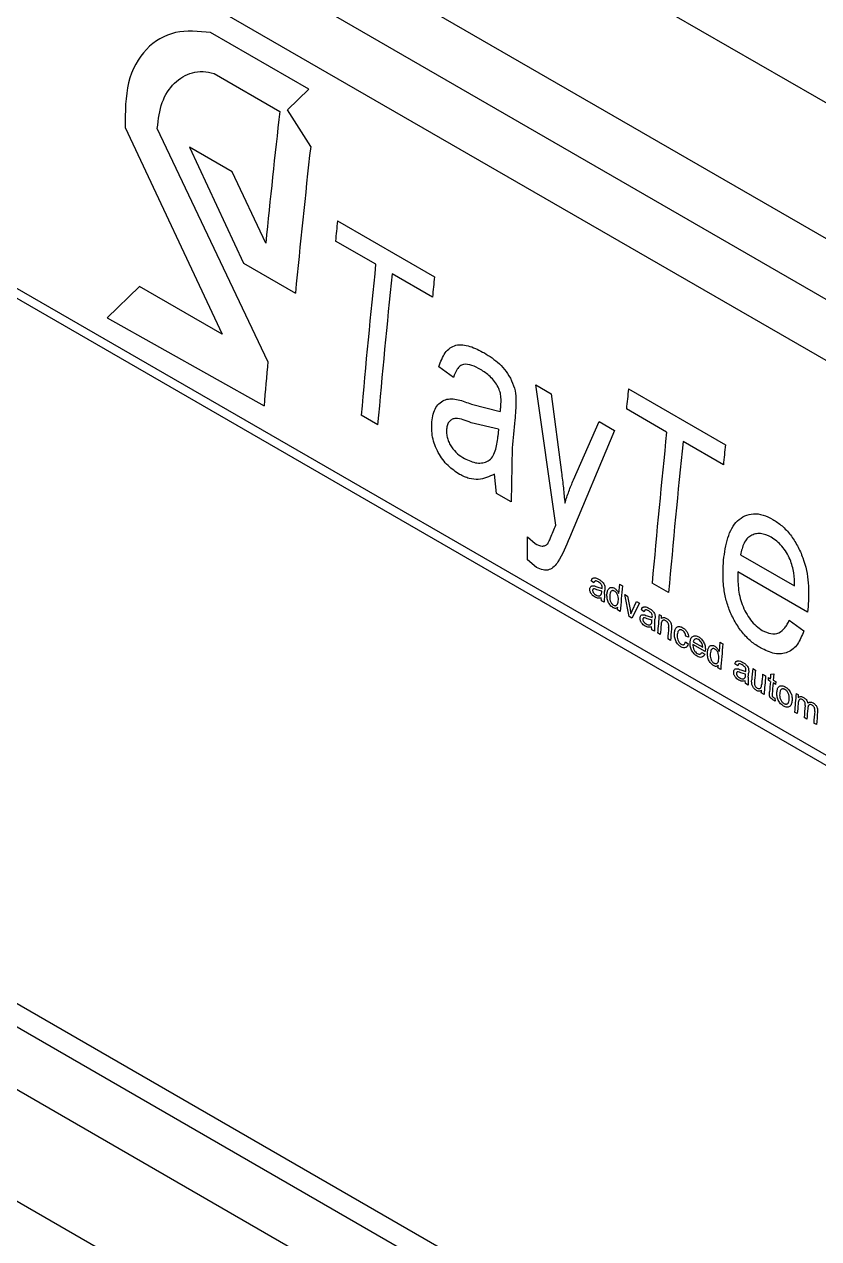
# Model space of a CAD drawing. Extents: x 75 to 2075, y 25 to 1460.
# Drawn here: x 1680 to 1705.59, y 638.32 to 677.47 of the extents above; entities that cross this region are included whole.
import ezdxf

# ---------------------------------------------------------------- set-up
doc = ezdxf.new("R2010")
doc.units = 0
doc.header["$LTSCALE"] = 5
doc.linetypes.add('SLD-KATı', pattern=[0])
doc.layers.get('0').update_dxf_attribs({"linetype": 'CONTINUOUS'})

msp = doc.modelspace()

# ---------------------------------------------------------------- linework, layer by layer
at = {"color": 7, "linetype": 'SLD-KATı'}
for p, q in [((1738.78, 655.913), (1660.998, 700.816)), ((1669.18, 691.724), (1729.507, 656.898)), ((1668.567, 690.125), (1728.894, 655.299)), ((1728.278, 653.674), (1667.951, 688.501)), ((1689.167, 675.38), (1685.997, 677.21)), ((1686.109, 675.888), (1688.228, 674.665)), ((1688.481, 674.718), (1689.167, 675.38)), ((1689.224, 673.533), (1688.481, 674.718)), ((1683.241, 674.146), (1686.367, 667.479)), ((1687.845, 666.602), (1684.281, 674.114)), ((1686.696, 672.719), (1685.318, 673.515)), ((1685.318, 673.515), (1687.057, 669.773)), ((1673.044, 672.835), (1720.774, 645.281)), ((1687.776, 670.418), (1686.696, 672.719)), ((1722.045, 644.217), (1674.511, 671.658)), ((1690.089, 671.13), (1693.214, 669.326)), ((1691.318, 669.734), (1690.021, 670.483)), ((1687.057, 669.773), (1688.733, 668.805)), ((1693.146, 668.679), (1691.849, 669.428)), ((1683.706, 669.015), (1682.67, 668.007)), ((1686.367, 667.479), (1683.706, 669.015)), ((1682.67, 668.007), (1687.722, 665.166)), ((1693.822, 666.088), (1693.357, 666.432)), ((1696.478, 665.843), (1696.969, 665.56)), ((1697.122, 661.325), (1696.478, 665.843)), ((1699.464, 665.718), (1702.589, 663.914)), ((1696.969, 665.56), (1697.305, 663.023)), ((1694.408, 665.221), (1695.334, 664.988)), ((1700.694, 664.322), (1699.396, 665.071)), ((1691.383, 664.56), (1690.852, 664.866)), ((1695.28, 664.416), (1694.398, 664.623)), ((1697.692, 662.784), (1698.521, 664.663)), ((1698.521, 664.663), (1699.013, 664.379)), ((1695.28, 664.416), (1695.257, 664.178)), ((1699.013, 664.379), (1697.565, 660.919)), ((1695.72, 663.811), (1695.687, 662.075)), ((1702.521, 663.267), (1701.224, 664.016)), ((1695.215, 662.347), (1695.146, 662.966)), ((1695.687, 662.075), (1695.215, 662.347)), ((1696.208, 660.205), (1696.209, 660.951)), ((1696.209, 660.951), (1696.457, 660.733)), ((1696.503, 659.96), (1696.208, 660.205)), ((1703.077, 660.367), (1704.814, 659.365)), ((1705.231, 658.52), (1702.99, 659.813)), ((1698.349, 659.467), (1698.261, 659.529)), ((1699.171, 659.419), (1699.145, 659.121)), ((1699.171, 659.419), (1699.268, 659.363)), ((1700.758, 659.148), (1700.227, 659.454)), ((1698.446, 659.333), (1698.611, 659.282)), ((1698.604, 659.197), (1698.449, 659.242)), ((1698.689, 659.096), (1698.685, 658.837)), ((1699.342, 659.084), (1699.434, 659.031)), ((1699.483, 658.376), (1699.342, 659.084)), ((1699.434, 659.031), (1699.516, 658.607)), ((1698.597, 658.888), (1698.586, 658.98)), ((1698.685, 658.837), (1698.597, 658.888)), ((1699.818, 658.81), (1699.577, 658.322)), ((1699.581, 658.562), (1699.726, 658.863)), ((1699.726, 658.863), (1699.818, 658.81)), ((1705.25, 658.695), (1705.231, 658.52)), ((1699.198, 658.54), (1699.11, 658.591)), ((1699.577, 658.322), (1699.483, 658.376)), ((1699.516, 658.607), (1699.54, 658.466)), ((1699.54, 658.466), (1699.581, 658.562)), ((1699.967, 658.533), (1699.88, 658.595)), ((1700.065, 658.399), (1700.23, 658.348)), ((1700.223, 658.262), (1700.067, 658.307)), ((1700.452, 658.444), (1700.531, 658.398)), ((1704.647, 658.254), (1705.112, 657.911)), ((1700.215, 657.953), (1700.205, 658.046)), ((1700.304, 657.902), (1700.215, 657.953)), ((1700.307, 658.162), (1700.304, 657.902)), ((1700.49, 657.795), (1700.401, 657.846)), ((1700.817, 657.606), (1700.728, 657.657)), ((1701.304, 657.56), (1701.392, 657.498)), ((1701.4, 657.706), (1701.311, 657.746)), ((1701.937, 657.251), (1701.539, 657.48)), ((1701.552, 657.562), (1701.856, 657.387)), ((1702.408, 657.55), (1702.382, 657.252)), ((1702.408, 657.55), (1702.505, 657.494)), ((1701.832, 657.221), (1701.92, 657.16)), ((1701.94, 657.277), (1701.937, 657.251)), ((1702.435, 656.672), (1702.347, 656.723)), ((1702.983, 656.792), (1702.896, 656.854)), ((1703.468, 656.703), (1703.556, 656.652)), ((1703.081, 656.657), (1703.246, 656.607)), ((1703.239, 656.521), (1703.083, 656.566)), ((1703.231, 656.212), (1703.221, 656.305)), ((1703.323, 656.421), (1703.32, 656.161)), ((1703.786, 656.519), (1703.883, 656.463)), ((1704.035, 656.286), (1703.973, 656.321)), ((1703.981, 656.407), (1704.042, 656.371)), ((1704.055, 656.521), (1704.149, 656.534)), ((1704.149, 656.534), (1704.131, 656.32)), ((1704.131, 656.32), (1704.219, 656.269)), ((1703.32, 656.161), (1703.231, 656.212)), ((1703.833, 655.865), (1703.744, 655.916)), ((1704.212, 656.184), (1704.124, 656.235)), ((1704.865, 655.896), (1704.945, 655.85)), ((1704.186, 655.65), (1704.118, 655.689)), ((1704.137, 655.768), (1704.175, 655.746)), ((1704.175, 655.746), (1704.186, 655.65)), ((1704.903, 655.247), (1704.815, 655.298)), ((1705.213, 655.068), (1705.124, 655.119)), ((1705.522, 654.89), (1705.434, 654.941)), ((1675.159, 648.557), (1723.071, 620.898)), ((1675.39, 647.669), (1723.075, 620.141)), ((1673.637, 646.657), (1721.367, 619.104)), ((1719.894, 616.351), (1672.164, 643.905))]:
    msp.add_line(p, q, dxfattribs=at)
at = {"color": 7, "linetype": 'SLD-KATı', "flags": 128}
for points in [[(1695.334, 664.988), (1695.336, 665.009), (1695.338, 665.029), (1695.34, 665.049), (1695.342, 665.07), (1695.344, 665.09), (1695.346, 665.111), (1695.348, 665.131), (1695.35, 665.152)], [(1698.601, 659.161), (1698.602, 659.166), (1698.602, 659.17), (1698.602, 659.175), (1698.603, 659.179), (1698.603, 659.183), (1698.604, 659.188), (1698.604, 659.192), (1698.604, 659.197)], [(1698.611, 659.282), (1698.612, 659.285), (1698.612, 659.288), (1698.612, 659.291), (1698.612, 659.294), (1698.613, 659.297), (1698.613, 659.3), (1698.613, 659.304), (1698.614, 659.307)], [(1698.689, 659.096), (1698.69, 659.113), (1698.691, 659.13), (1698.693, 659.147), (1698.694, 659.163), (1698.696, 659.18), (1698.697, 659.197), (1698.698, 659.214), (1698.7, 659.231)], [(1699.11, 658.591), (1699.111, 658.601), (1699.112, 658.612), (1699.112, 658.622), (1699.113, 658.632), (1699.114, 658.642), (1699.115, 658.652), (1699.116, 658.662), (1699.117, 658.672)], [(1700.22, 658.227), (1700.22, 658.231), (1700.221, 658.236), (1700.221, 658.24), (1700.221, 658.245), (1700.222, 658.249), (1700.222, 658.254), (1700.222, 658.258), (1700.223, 658.262)], [(1700.23, 658.348), (1700.23, 658.351), (1700.231, 658.354), (1700.231, 658.357), (1700.231, 658.36), (1700.231, 658.363), (1700.232, 658.366), (1700.232, 658.369), (1700.232, 658.372)], [(1700.307, 658.162), (1700.308, 658.179), (1700.31, 658.195), (1700.311, 658.212), (1700.313, 658.229), (1700.314, 658.246), (1700.316, 658.263), (1700.317, 658.279), (1700.318, 658.296)], [(1700.524, 658.313), (1700.525, 658.323), (1700.526, 658.334), (1700.527, 658.345), (1700.528, 658.355), (1700.528, 658.366), (1700.529, 658.377), (1700.53, 658.387), (1700.531, 658.398)], [(1702.347, 656.723), (1702.348, 656.733), (1702.349, 656.743), (1702.35, 656.753), (1702.35, 656.763), (1702.351, 656.773), (1702.352, 656.783), (1702.353, 656.793), (1702.354, 656.803)], [(1703.236, 656.486), (1703.236, 656.49), (1703.237, 656.495), (1703.237, 656.499), (1703.237, 656.504), (1703.238, 656.508), (1703.238, 656.512), (1703.238, 656.517), (1703.239, 656.521)], [(1703.246, 656.607), (1703.246, 656.61), (1703.247, 656.613), (1703.247, 656.616), (1703.247, 656.619), (1703.247, 656.622), (1703.248, 656.625), (1703.248, 656.628), (1703.248, 656.631)], [(1703.323, 656.421), (1703.324, 656.438), (1703.326, 656.454), (1703.327, 656.471), (1703.329, 656.488), (1703.33, 656.505), (1703.332, 656.522), (1703.333, 656.538), (1703.334, 656.555)], [(1703.973, 656.321), (1703.974, 656.332), (1703.975, 656.343), (1703.976, 656.353), (1703.977, 656.364), (1703.978, 656.375), (1703.979, 656.385), (1703.98, 656.396), (1703.981, 656.407)], [(1704.042, 656.371), (1704.044, 656.39), (1704.046, 656.408), (1704.047, 656.427), (1704.049, 656.446), (1704.05, 656.465), (1704.052, 656.483), (1704.054, 656.502), (1704.055, 656.521)], [(1703.744, 655.916), (1703.745, 655.927), (1703.746, 655.938), (1703.747, 655.949), (1703.748, 655.96), (1703.749, 655.971), (1703.75, 655.983), (1703.751, 655.994), (1703.752, 656.005)], [(1704.212, 656.184), (1704.213, 656.194), (1704.214, 656.205), (1704.215, 656.216), (1704.216, 656.226), (1704.217, 656.237), (1704.218, 656.248), (1704.218, 656.258), (1704.219, 656.269)], [(1704.937, 655.766), (1704.938, 655.777), (1704.939, 655.787), (1704.94, 655.798), (1704.941, 655.808), (1704.942, 655.819), (1704.943, 655.829), (1704.944, 655.84), (1704.945, 655.85)]]:
    msp.add_lwpolyline(points, dxfattribs=at)
at = {"color": 7, "linetype": 'SLD-KATı'}
for centre, radius, start, end in [((2005.565, 638.779), 319.359, 173.54818, 174.31436), ((2005.338, 638.306), 318.071, 173.64134, 174.49756), ((2006.826, 637.645), 318.502, 173.96517, 174.08218), ((2003.478, 637.367), 313.834, 174.08027, 174.97305), ((2004.009, 637.06), 313.834, 174.08027, 174.97305), ((2009.951, 635.841), 318.502, 173.96517, 174.08218), ((1995.155, 639.58), 308.496, 174.97483, 175.24263), ((2016.201, 632.233), 318.502, 173.96517, 174.08218), ((2007.676, 634.688), 313.312, 174.50095, 174.66648), ((2012.854, 631.955), 313.834, 174.08027, 174.97305), ((2013.384, 631.648), 313.834, 174.08027, 174.97305), ((2019.326, 630.429), 318.502, 173.96517, 174.08218), ((2006.112, 632.999), 307.974, 175.08919, 175.24275), ((2007.124, 632.32), 307.783, 175.13105, 175.24278), ((2006.983, 632.289), 307.552, 175.18179, 175.2428), ((2007.253, 632.148), 307.584, 175.17487, 175.2428), ((2007.343, 632.097), 307.586, 175.17437, 175.2428), ((2009.349, 631.13), 307.974, 175.08919, 175.24275), ((2010.335, 630.563), 307.979, 175.13107, 175.19993), ((2010.455, 630.509), 308.011, 175.13107, 175.19289), ((2010.695, 630.375), 308.02, 175.13107, 175.1908), ((2010.556, 630.339), 307.783, 175.13105, 175.24278), ((2010.788, 630.241), 307.856, 175.14702, 175.21082), ((2010.866, 630.191), 307.846, 175.14702, 175.21316), ((2011.538, 629.773), 307.783, 175.13105, 175.24278), ((2011.382, 629.742), 307.538, 175.18485, 175.2428), ((2011.67, 629.609), 307.605, 175.17023, 175.24279), ((2011.723, 629.561), 307.57, 175.1779, 175.2428), ((2011.969, 629.431), 307.595, 175.17244, 175.2428), ((2012.085, 629.378), 307.622, 175.16642, 175.24279)]:
    msp.add_arc(centre, radius, start, end, dxfattribs=at)
for points, knots in [([(1685.997, 677.21), (1685.61, 677.244), (1684.838, 677.314), (1683.875, 676.754), (1683.257, 675.656), (1683.246, 674.649), (1683.241, 674.146)], [0, 0, 0, 0, 0.250329, 0.500231, 0.750328, 1, 1, 1, 1]), ([(1684.281, 674.114), (1684.317, 674.407), (1684.39, 674.994), (1684.81, 675.614), (1685.295, 675.907), (1685.747, 675.971), (1685.99, 675.915), (1686.109, 675.888)], [0, 0, 0, 0, 0.249656, 0.499558, 0.749378, 0.87652, 1, 1, 1, 1]), ([(1693.357, 666.432), (1693.414, 666.593), (1693.5, 666.835), (1693.708, 667.046), (1693.965, 667.166), (1694.356, 667.12), (1694.666, 666.957), (1694.821, 666.875)], [0, 0, 0, 0, 0.249999, 0.375695, 0.500301, 0.749605, 1, 1, 1, 1]), ([(1694.821, 666.875), (1694.986, 666.771), (1695.233, 666.614), (1695.526, 666.285), (1695.707, 665.988), (1695.825, 665.65), (1695.845, 665.217), (1695.821, 664.914), (1695.806, 664.712)], [0, 0, 0, 0, 0.2499203, 0.3741111, 0.4998821, 0.6243775, 0.7494685, 1, 1, 1, 1]), ([(1694.696, 666.341), (1694.603, 666.39), (1694.419, 666.487), (1694.182, 666.532), (1694.03, 666.456), (1693.913, 666.32), (1693.859, 666.181), (1693.822, 666.088)], [0, 0, 0, 0, 0.250479, 0.499595, 0.625276, 0.749717, 1, 1, 1, 1]), ([(1695.266, 665.773), (1695.228, 665.837), (1695.153, 665.965), (1694.959, 666.171), (1694.801, 666.273), (1694.696, 666.341)], [0, 0, 0, 0, 0.249936, 0.500098, 1, 1, 1, 1]), ([(1695.35, 665.152), (1695.356, 665.251), (1695.365, 665.399), (1695.332, 665.616), (1695.288, 665.72), (1695.266, 665.773)], [0, 0, 0, 0, 0.500316, 0.750467, 1, 1, 1, 1]), ([(1693.128, 664.657), (1693.139, 664.743), (1693.163, 664.913), (1693.254, 665.124), (1693.39, 665.282), (1693.56, 665.378), (1693.759, 665.407), (1694.044, 665.361), (1694.263, 665.277), (1694.408, 665.221)], [0, 0, 0, 0, 0.1250384, 0.2499479, 0.3746753, 0.4998038, 0.6219206, 0.7498014, 1, 1, 1, 1]), ([(1694.022, 662.961), (1693.895, 663.045), (1693.703, 663.171), (1693.477, 663.432), (1693.331, 663.657), (1693.218, 663.906), (1693.118, 664.252), (1693.124, 664.496), (1693.128, 664.657)], [0, 0, 0, 0, 0.249889, 0.375107, 0.500246, 0.625404, 0.750585, 1, 1, 1, 1]), ([(1694.398, 664.623), (1694.226, 664.697), (1694.011, 664.788), (1693.783, 664.745), (1693.689, 664.675), (1693.637, 664.581), (1693.611, 664.491), (1693.605, 664.441), (1693.602, 664.416)], [0, 0, 0, 0, 0.499765, 0.625482, 0.74982, 0.874675, 0.937318, 1, 1, 1, 1]), ([(1693.602, 664.416), (1693.6, 664.37), (1693.596, 664.278), (1693.625, 664.128), (1693.681, 663.981), (1693.785, 663.8), (1693.956, 663.613), (1694.103, 663.519), (1694.177, 663.472)], [0, 0, 0, 0, 0.125225, 0.250184, 0.371662, 0.500362, 0.749704, 1, 1, 1, 1]), ([(1694.177, 663.472), (1694.314, 663.409), (1694.519, 663.314), (1694.774, 663.327), (1694.948, 663.386), (1695.087, 663.516), (1695.208, 663.773), (1695.238, 664.016), (1695.257, 664.178)], [0, 0, 0, 0, 0.24936, 0.374548, 0.499665, 0.624735, 0.749763, 1, 1, 1, 1]), ([(1695.146, 662.966), (1694.979, 662.888), (1694.729, 662.771), (1694.379, 662.811), (1694.175, 662.88), (1694.073, 662.934), (1694.022, 662.961)], [0, 0, 0, 0, 0.499233, 0.749385, 0.874668, 1, 1, 1, 1]), ([(1697.305, 663.023), (1697.326, 662.856), (1697.369, 662.522), (1697.399, 662.192), (1697.414, 662.027)], [0, 0, 0, 0, 0.499999, 1, 1, 1, 1]), ([(1697.414, 662.027), (1697.456, 662.157), (1697.539, 662.417), (1697.641, 662.662), (1697.692, 662.784)], [0, 0, 0, 0, 0.5, 1, 1, 1, 1]), ([(1702.529, 660.195), (1702.563, 660.443), (1702.629, 660.937), (1702.891, 661.423), (1703.21, 661.638), (1703.49, 661.707), (1703.801, 661.67), (1704.01, 661.563), (1704.115, 661.51)], [0, 0, 0, 0, 0.250304, 0.499493, 0.62463, 0.749724, 0.8748, 1, 1, 1, 1]), ([(1704.115, 661.51), (1704.216, 661.445), (1704.416, 661.314), (1704.689, 661.018), (1704.916, 660.661), (1705.152, 660.141), (1705.293, 659.443), (1705.265, 658.945), (1705.25, 658.695)], [0, 0, 0, 0, 0.125139, 0.250217, 0.375323, 0.500472, 0.749727, 1, 1, 1, 1]), ([(1696.862, 660.723), (1696.874, 660.746), (1696.906, 660.808), (1696.992, 661.009), (1697.066, 661.188), (1697.122, 661.325)], [0, 0, 0, 0, 0.1212589, 0.3282727, 1, 1, 1, 1]), ([(1704.061, 660.935), (1703.943, 660.988), (1703.767, 661.068), (1703.551, 661.046), (1703.404, 660.988), (1703.278, 660.887), (1703.148, 660.695), (1703.106, 660.498), (1703.077, 660.367)], [0, 0, 0, 0, 0.249224, 0.374396, 0.499614, 0.624851, 0.750059, 1, 1, 1, 1]), ([(1696.457, 660.733), (1696.533, 660.694), (1696.646, 660.636), (1696.765, 660.657), (1696.825, 660.687), (1696.85, 660.711), (1696.862, 660.723)], [0, 0, 0, 0, 0.499029, 0.749111, 0.874535, 1, 1, 1, 1]), ([(1697.565, 660.919), (1697.454, 660.644), (1697.316, 660.299), (1697.071, 659.979), (1696.913, 659.874), (1696.714, 659.859), (1696.573, 659.926), (1696.503, 659.96)], [0, 0, 0, 0, 0.500712, 0.625809, 0.750674, 0.875271, 1, 1, 1, 1]), ([(1704.673, 660.212), (1704.635, 660.289), (1704.56, 660.444), (1704.363, 660.721), (1704.182, 660.849), (1704.061, 660.935)], [0, 0, 0, 0, 0.250682, 0.501275, 1, 1, 1, 1]), ([(1704.814, 659.365), (1704.814, 659.503), (1704.815, 659.778), (1704.72, 660.067), (1704.673, 660.212)], [0, 0, 0, 0, 0.501311, 1, 1, 1, 1]), ([(1703.72, 657.363), (1703.618, 657.428), (1703.414, 657.558), (1703.131, 657.849), (1702.889, 658.202), (1702.704, 658.592), (1702.58, 659.005), (1702.494, 659.554), (1702.515, 659.941), (1702.529, 660.195)], [0, 0, 0, 0, 0.12505, 0.249996, 0.374636, 0.499929, 0.620077, 0.750039, 1, 1, 1, 1]), ([(1702.99, 659.813), (1702.989, 659.644), (1702.985, 659.306), (1703.084, 658.845), (1703.243, 658.499), (1703.395, 658.262), (1703.576, 658.061), (1703.709, 657.974), (1703.776, 657.93)], [0, 0, 0, 0, 0.250265, 0.49965, 0.624796, 0.749867, 0.874893, 1, 1, 1, 1]), ([(1698.261, 659.529), (1698.272, 659.555), (1698.288, 659.593), (1698.327, 659.619), (1698.373, 659.629), (1698.439, 659.614), (1698.491, 659.586), (1698.517, 659.572)], [0, 0, 0, 0, 0.249379, 0.373191, 0.4996, 0.749459, 1, 1, 1, 1]), ([(1698.497, 659.494), (1698.48, 659.503), (1698.449, 659.519), (1698.412, 659.528), (1698.389, 659.523), (1698.367, 659.506), (1698.356, 659.484), (1698.349, 659.467)], [0, 0, 0, 0, 0.283098, 0.500419, 0.605925, 0.720734, 1, 1, 1, 1]), ([(1698.597, 659.401), (1698.59, 659.412), (1698.576, 659.433), (1698.542, 659.465), (1698.515, 659.483), (1698.497, 659.494)], [0, 0, 0, 0, 0.249858, 0.500031, 1, 1, 1, 1]), ([(1698.517, 659.572), (1698.544, 659.556), (1698.584, 659.53), (1698.635, 659.481), (1698.668, 659.437), (1698.695, 659.386), (1698.705, 659.313), (1698.702, 659.264), (1698.7, 659.231)], [0, 0, 0, 0, 0.2503101, 0.3788036, 0.5004002, 0.6249962, 0.7496403, 1, 1, 1, 1]), ([(1698.386, 658.998), (1698.365, 659.012), (1698.323, 659.039), (1698.274, 659.093), (1698.244, 659.145), (1698.228, 659.187), (1698.219, 659.23), (1698.22, 659.256), (1698.221, 659.269)], [0, 0, 0, 0, 0.250181, 0.499648, 0.626661, 0.749787, 0.87257, 1, 1, 1, 1]), ([(1698.221, 659.269), (1698.223, 659.283), (1698.227, 659.312), (1698.245, 659.343), (1698.271, 659.363), (1698.313, 659.375), (1698.373, 659.364), (1698.421, 659.343), (1698.446, 659.333)], [0, 0, 0, 0, 0.125005, 0.249858, 0.370781, 0.49994, 0.742067, 1, 1, 1, 1]), ([(1698.449, 659.242), (1698.42, 659.255), (1698.384, 659.271), (1698.343, 659.271), (1698.326, 659.263), (1698.314, 659.246), (1698.311, 659.231), (1698.31, 659.223)], [0, 0, 0, 0, 0.500566, 0.637414, 0.758637, 0.875381, 1, 1, 1, 1]), ([(1698.31, 659.223), (1698.31, 659.215), (1698.31, 659.2), (1698.316, 659.176), (1698.327, 659.152), (1698.346, 659.125), (1698.376, 659.096), (1698.4, 659.08), (1698.414, 659.072)], [0, 0, 0, 0, 0.122859, 0.240313, 0.362752, 0.499437, 0.71692, 1, 1, 1, 1]), ([(1698.414, 659.072), (1698.436, 659.061), (1698.481, 659.039), (1698.535, 659.04), (1698.569, 659.059), (1698.593, 659.095), (1698.598, 659.135), (1698.601, 659.161)], [0, 0, 0, 0, 0.252536, 0.504379, 0.624361, 0.748753, 1, 1, 1, 1]), ([(1698.614, 659.307), (1698.614, 659.322), (1698.615, 659.345), (1698.608, 659.378), (1698.6, 659.393), (1698.597, 659.401)], [0, 0, 0, 0, 0.500396, 0.754321, 1, 1, 1, 1]), ([(1698.969, 658.662), (1698.953, 658.672), (1698.921, 658.692), (1698.878, 658.738), (1698.84, 658.792), (1698.809, 658.852), (1698.786, 658.915), (1698.769, 659.001), (1698.771, 659.06), (1698.772, 659.1)], [0, 0, 0, 0, 0.1250477, 0.2500092, 0.3725122, 0.500207, 0.6229739, 0.7502862, 1, 1, 1, 1]), ([(1698.772, 659.1), (1698.777, 659.137), (1698.787, 659.211), (1698.829, 659.279), (1698.876, 659.311), (1698.919, 659.317), (1698.965, 659.31), (1698.997, 659.294), (1699.013, 659.286)], [0, 0, 0, 0, 0.250144, 0.499494, 0.625164, 0.748857, 0.870211, 1, 1, 1, 1]), ([(1698.861, 659.048), (1698.859, 659.021), (1698.857, 658.968), (1698.871, 658.894), (1698.896, 658.838), (1698.92, 658.799), (1698.949, 658.766), (1698.971, 658.751), (1698.982, 658.744)], [0, 0, 0, 0, 0.250351, 0.49958, 0.622136, 0.750062, 0.870149, 1, 1, 1, 1]), ([(1699.013, 659.196), (1699.002, 659.201), (1698.981, 659.212), (1698.95, 659.213), (1698.922, 659.203), (1698.894, 659.179), (1698.87, 659.127), (1698.864, 659.077), (1698.861, 659.048)], [0, 0, 0, 0, 0.126948, 0.249906, 0.374206, 0.500272, 0.718973, 1, 1, 1, 1]), ([(1699.013, 659.286), (1699.027, 659.277), (1699.054, 659.259), (1699.09, 659.22), (1699.122, 659.174), (1699.137, 659.139), (1699.145, 659.121)], [0, 0, 0, 0, 0.250135, 0.500228, 0.740605, 1, 1, 1, 1]), ([(1699.137, 658.877), (1699.138, 658.905), (1699.141, 658.961), (1699.129, 659.039), (1699.104, 659.099), (1699.079, 659.139), (1699.048, 659.173), (1699.025, 659.188), (1699.013, 659.196)], [0, 0, 0, 0, 0.2504, 0.499792, 0.6247, 0.750098, 0.869106, 1, 1, 1, 1]), ([(1698.586, 658.98), (1698.555, 658.971), (1698.494, 658.951), (1698.422, 658.983), (1698.386, 658.998)], [0, 0, 0, 0, 0.5006556, 1, 1, 1, 1]), ([(1699.117, 658.672), (1699.107, 658.663), (1699.088, 658.645), (1699.051, 658.637), (1699.011, 658.641), (1698.983, 658.655), (1698.969, 658.662)], [0, 0, 0, 0, 0.250003, 0.499866, 0.749905, 1, 1, 1, 1]), ([(1698.982, 658.744), (1698.993, 658.738), (1699.014, 658.728), (1699.044, 658.725), (1699.071, 658.733), (1699.103, 658.754), (1699.128, 658.803), (1699.134, 658.853), (1699.137, 658.877)], [0, 0, 0, 0, 0.128626, 0.247624, 0.375901, 0.50041, 0.749671, 1, 1, 1, 1]), ([(1699.88, 658.595), (1699.89, 658.62), (1699.906, 658.658), (1699.945, 658.685), (1699.992, 658.695), (1700.057, 658.68), (1700.109, 658.652), (1700.135, 658.638)], [0, 0, 0, 0, 0.249379, 0.373191, 0.4996, 0.749459, 1, 1, 1, 1]), ([(1700.135, 658.638), (1700.162, 658.621), (1700.203, 658.596), (1700.253, 658.547), (1700.287, 658.503), (1700.314, 658.451), (1700.324, 658.378), (1700.321, 658.329), (1700.318, 658.296)], [0, 0, 0, 0, 0.25031, 0.378804, 0.5004, 0.624996, 0.74964, 1, 1, 1, 1]), ([(1700.005, 658.064), (1699.983, 658.077), (1699.941, 658.104), (1699.893, 658.159), (1699.863, 658.21), (1699.846, 658.252), (1699.838, 658.295), (1699.839, 658.322), (1699.839, 658.335)], [0, 0, 0, 0, 0.250181, 0.499648, 0.626661, 0.749787, 0.87257, 1, 1, 1, 1]), ([(1699.839, 658.335), (1699.841, 658.349), (1699.846, 658.377), (1699.864, 658.408), (1699.89, 658.429), (1699.931, 658.441), (1699.992, 658.429), (1700.04, 658.409), (1700.065, 658.399)], [0, 0, 0, 0, 0.125005, 0.249858, 0.370781, 0.49994, 0.742067, 1, 1, 1, 1]), ([(1700.067, 658.307), (1700.039, 658.32), (1700.002, 658.337), (1699.962, 658.336), (1699.945, 658.328), (1699.933, 658.312), (1699.93, 658.297), (1699.928, 658.289)], [0, 0, 0, 0, 0.500566, 0.637414, 0.758637, 0.875381, 1, 1, 1, 1]), ([(1699.928, 658.289), (1699.928, 658.281), (1699.928, 658.266), (1699.935, 658.242), (1699.946, 658.218), (1699.965, 658.191), (1699.994, 658.162), (1700.019, 658.146), (1700.033, 658.137)], [0, 0, 0, 0, 0.122859, 0.240313, 0.362752, 0.499437, 0.71692, 1, 1, 1, 1]), ([(1700.115, 658.56), (1700.098, 658.569), (1700.068, 658.584), (1700.031, 658.594), (1700.007, 658.589), (1699.985, 658.572), (1699.975, 658.549), (1699.967, 658.533)], [0, 0, 0, 0, 0.283098, 0.500419, 0.605925, 0.720734, 1, 1, 1, 1]), ([(1700.215, 658.467), (1700.208, 658.477), (1700.194, 658.498), (1700.16, 658.531), (1700.133, 658.548), (1700.115, 658.56)], [0, 0, 0, 0, 0.249858, 0.500031, 1, 1, 1, 1]), ([(1700.232, 658.372), (1700.233, 658.387), (1700.234, 658.41), (1700.227, 658.443), (1700.219, 658.459), (1700.215, 658.467)], [0, 0, 0, 0, 0.500396, 0.754321, 1, 1, 1, 1]), ([(1700.668, 658.241), (1700.656, 658.246), (1700.635, 658.257), (1700.604, 658.264), (1700.577, 658.26), (1700.555, 658.247), (1700.539, 658.223), (1700.524, 658.183), (1700.52, 658.146), (1700.517, 658.121)], [0, 0, 0, 0, 0.14054, 0.266343, 0.383609, 0.499912, 0.617591, 0.740601, 1, 1, 1, 1]), ([(1700.524, 658.313), (1700.535, 658.322), (1700.557, 658.34), (1700.6, 658.348), (1700.646, 658.34), (1700.678, 658.324), (1700.694, 658.315)], [0, 0, 0, 0, 0.249982, 0.499857, 0.742913, 1, 1, 1, 1]), ([(1700.759, 658.02), (1700.76, 658.04), (1700.762, 658.071), (1700.758, 658.113), (1700.75, 658.145), (1700.736, 658.174), (1700.717, 658.2), (1700.694, 658.223), (1700.677, 658.235), (1700.668, 658.241)], [0, 0, 0, 0, 0.250357, 0.384749, 0.500154, 0.615541, 0.732379, 0.858445, 1, 1, 1, 1]), ([(1700.694, 658.315), (1700.72, 658.298), (1700.758, 658.271), (1700.803, 658.217), (1700.829, 658.17), (1700.846, 658.119), (1700.853, 658.051), (1700.85, 658.003), (1700.848, 657.972)], [0, 0, 0, 0, 0.249458, 0.381579, 0.49958, 0.618189, 0.749556, 1, 1, 1, 1]), ([(1703.776, 657.93), (1703.87, 657.886), (1704.057, 657.797), (1704.318, 657.834), (1704.481, 657.975), (1704.584, 658.125), (1704.626, 658.211), (1704.647, 658.254)], [0, 0, 0, 0, 0.249863, 0.499195, 0.749117, 0.874526, 1, 1, 1, 1]), ([(1700.205, 658.046), (1700.174, 658.036), (1700.112, 658.017), (1700.04, 658.048), (1700.005, 658.064)], [0, 0, 0, 0, 0.5006556, 1, 1, 1, 1]), ([(1700.033, 658.137), (1700.055, 658.126), (1700.1, 658.105), (1700.153, 658.105), (1700.188, 658.125), (1700.212, 658.161), (1700.217, 658.2), (1700.22, 658.227)], [0, 0, 0, 0, 0.252536, 0.504379, 0.624361, 0.748753, 1, 1, 1, 1]), ([(1700.948, 657.844), (1700.953, 657.883), (1700.961, 657.942), (1700.992, 658.003), (1701.024, 658.036), (1701.065, 658.052), (1701.127, 658.057), (1701.177, 658.033), (1701.211, 658.017)], [0, 0, 0, 0, 0.250046, 0.380159, 0.500322, 0.624144, 0.750612, 1, 1, 1, 1]), ([(1701.204, 657.931), (1701.192, 657.937), (1701.17, 657.948), (1701.137, 657.954), (1701.107, 657.949), (1701.081, 657.933), (1701.062, 657.907), (1701.045, 657.862), (1701.04, 657.821), (1701.037, 657.795)], [0, 0, 0, 0, 0.1302261, 0.2502349, 0.3741054, 0.4976825, 0.6207155, 0.7485175, 1, 1, 1, 1]), ([(1701.311, 657.746), (1701.308, 657.765), (1701.303, 657.801), (1701.28, 657.856), (1701.245, 657.903), (1701.218, 657.922), (1701.204, 657.931)], [0, 0, 0, 0, 0.250535, 0.50036, 0.743286, 1, 1, 1, 1]), ([(1701.211, 658.017), (1701.235, 658.001), (1701.282, 657.97), (1701.335, 657.906), (1701.366, 657.848), (1701.39, 657.785), (1701.396, 657.738), (1701.4, 657.706)], [0, 0, 0, 0, 0.251498, 0.501861, 0.625789, 0.744873, 1, 1, 1, 1]), ([(1705.112, 657.911), (1705.053, 657.76), (1704.934, 657.459), (1704.608, 657.184), (1704.178, 657.141), (1703.873, 657.289), (1703.72, 657.363)], [0, 0, 0, 0, 0.250513, 0.50023, 0.749814, 1, 1, 1, 1]), ([(1701.155, 657.4), (1701.123, 657.422), (1701.074, 657.456), (1701.019, 657.528), (1700.986, 657.589), (1700.962, 657.654), (1700.944, 657.742), (1700.947, 657.804), (1700.948, 657.844)], [0, 0, 0, 0, 0.249253, 0.374808, 0.499675, 0.62151, 0.74994, 1, 1, 1, 1]), ([(1701.037, 657.795), (1701.035, 657.767), (1701.032, 657.713), (1701.045, 657.636), (1701.072, 657.578), (1701.097, 657.54), (1701.128, 657.507), (1701.15, 657.493), (1701.162, 657.485)], [0, 0, 0, 0, 0.250458, 0.499707, 0.623373, 0.750028, 0.867445, 1, 1, 1, 1]), ([(1701.392, 657.498), (1701.383, 657.47), (1701.37, 657.429), (1701.337, 657.392), (1701.298, 657.368), (1701.236, 657.362), (1701.183, 657.387), (1701.155, 657.4)], [0, 0, 0, 0, 0.250054, 0.374602, 0.500625, 0.73972, 1, 1, 1, 1]), ([(1701.162, 657.485), (1701.179, 657.477), (1701.205, 657.465), (1701.236, 657.467), (1701.263, 657.476), (1701.289, 657.506), (1701.299, 657.541), (1701.304, 657.56)], [0, 0, 0, 0, 0.2524083, 0.3786549, 0.502571, 0.7316232, 1, 1, 1, 1]), ([(1701.674, 657.1), (1701.641, 657.122), (1701.591, 657.156), (1701.533, 657.227), (1701.497, 657.287), (1701.47, 657.353), (1701.448, 657.443), (1701.45, 657.506), (1701.452, 657.548)], [0, 0, 0, 0, 0.249591, 0.37484, 0.499981, 0.623012, 0.750192, 1, 1, 1, 1]), ([(1701.452, 657.548), (1701.457, 657.588), (1701.465, 657.648), (1701.499, 657.708), (1701.534, 657.74), (1701.576, 657.756), (1701.64, 657.76), (1701.692, 657.736), (1701.726, 657.72)], [0, 0, 0, 0, 0.2499318, 0.3779978, 0.500176, 0.6240284, 0.7505595, 1, 1, 1, 1]), ([(1701.539, 657.48), (1701.539, 657.453), (1701.54, 657.411), (1701.553, 657.353), (1701.57, 657.311), (1701.592, 657.271), (1701.628, 657.223), (1701.66, 657.2), (1701.682, 657.185)], [0, 0, 0, 0, 0.250103, 0.376927, 0.500531, 0.623783, 0.746173, 1, 1, 1, 1]), ([(1701.719, 657.634), (1701.7, 657.643), (1701.662, 657.661), (1701.617, 657.657), (1701.588, 657.641), (1701.564, 657.614), (1701.557, 657.583), (1701.552, 657.562)], [0, 0, 0, 0, 0.252839, 0.499738, 0.626682, 0.750362, 1, 1, 1, 1]), ([(1701.828, 657.516), (1701.813, 657.542), (1701.782, 657.592), (1701.74, 657.62), (1701.719, 657.634)], [0, 0, 0, 0, 0.499469, 1, 1, 1, 1]), ([(1701.726, 657.72), (1701.759, 657.697), (1701.807, 657.663), (1701.863, 657.592), (1701.897, 657.533), (1701.923, 657.468), (1701.943, 657.379), (1701.941, 657.317), (1701.94, 657.277)], [0, 0, 0, 0, 0.2493734, 0.3736241, 0.4998458, 0.6227922, 0.7501089, 1, 1, 1, 1]), ([(1701.856, 657.387), (1701.855, 657.408), (1701.853, 657.44), (1701.842, 657.485), (1701.833, 657.506), (1701.828, 657.516)], [0, 0, 0, 0, 0.5000286, 0.7495497, 1, 1, 1, 1]), ([(1701.92, 657.16), (1701.909, 657.136), (1701.886, 657.088), (1701.824, 657.056), (1701.75, 657.061), (1701.699, 657.087), (1701.674, 657.1)], [0, 0, 0, 0, 0.250047, 0.49957, 0.749515, 1, 1, 1, 1]), ([(1701.682, 657.185), (1701.697, 657.177), (1701.728, 657.162), (1701.772, 657.162), (1701.809, 657.182), (1701.824, 657.208), (1701.832, 657.221)], [0, 0, 0, 0, 0.250231, 0.499917, 0.749677, 1, 1, 1, 1]), ([(1702.206, 656.793), (1702.19, 656.803), (1702.158, 656.824), (1702.115, 656.869), (1702.077, 656.923), (1702.046, 656.983), (1702.023, 657.047), (1702.006, 657.132), (1702.008, 657.192), (1702.009, 657.231)], [0, 0, 0, 0, 0.125048, 0.250009, 0.372512, 0.500207, 0.622974, 0.750286, 1, 1, 1, 1]), ([(1702.009, 657.231), (1702.014, 657.268), (1702.024, 657.342), (1702.066, 657.411), (1702.113, 657.442), (1702.156, 657.448), (1702.202, 657.441), (1702.234, 657.425), (1702.25, 657.417)], [0, 0, 0, 0, 0.250144, 0.499494, 0.625164, 0.748857, 0.870211, 1, 1, 1, 1]), ([(1702.098, 657.179), (1702.096, 657.153), (1702.094, 657.099), (1702.108, 657.025), (1702.133, 656.969), (1702.157, 656.931), (1702.186, 656.897), (1702.208, 656.882), (1702.219, 656.875)], [0, 0, 0, 0, 0.250351, 0.49958, 0.622136, 0.750062, 0.870149, 1, 1, 1, 1]), ([(1702.25, 657.327), (1702.239, 657.332), (1702.218, 657.343), (1702.187, 657.344), (1702.159, 657.335), (1702.131, 657.311), (1702.108, 657.259), (1702.101, 657.208), (1702.098, 657.179)], [0, 0, 0, 0, 0.126948, 0.249906, 0.374206, 0.500272, 0.718973, 1, 1, 1, 1]), ([(1702.25, 657.417), (1702.264, 657.408), (1702.291, 657.391), (1702.327, 657.352), (1702.359, 657.305), (1702.374, 657.27), (1702.382, 657.252)], [0, 0, 0, 0, 0.250135, 0.500228, 0.740605, 1, 1, 1, 1]), ([(1702.374, 657.009), (1702.375, 657.037), (1702.378, 657.092), (1702.366, 657.17), (1702.341, 657.23), (1702.316, 657.27), (1702.285, 657.304), (1702.262, 657.319), (1702.25, 657.327)], [0, 0, 0, 0, 0.2504, 0.499792, 0.6247, 0.750098, 0.869106, 1, 1, 1, 1]), ([(1702.354, 656.803), (1702.344, 656.794), (1702.326, 656.777), (1702.288, 656.768), (1702.248, 656.772), (1702.22, 656.786), (1702.206, 656.793)], [0, 0, 0, 0, 0.250003, 0.499866, 0.749905, 1, 1, 1, 1]), ([(1702.219, 656.875), (1702.23, 656.87), (1702.251, 656.86), (1702.282, 656.857), (1702.309, 656.864), (1702.34, 656.885), (1702.365, 656.935), (1702.371, 656.984), (1702.374, 657.009)], [0, 0, 0, 0, 0.128626, 0.247624, 0.375901, 0.50041, 0.749671, 1, 1, 1, 1]), ([(1702.855, 656.594), (1702.857, 656.608), (1702.862, 656.636), (1702.88, 656.667), (1702.906, 656.688), (1702.947, 656.7), (1703.008, 656.688), (1703.056, 656.668), (1703.081, 656.657)], [0, 0, 0, 0, 0.1250046, 0.2498584, 0.3707815, 0.4999399, 0.7420673, 1, 1, 1, 1]), ([(1702.896, 656.854), (1702.906, 656.879), (1702.922, 656.917), (1702.961, 656.944), (1703.008, 656.954), (1703.073, 656.939), (1703.125, 656.911), (1703.151, 656.897)], [0, 0, 0, 0, 0.249379, 0.373191, 0.4996, 0.749459, 1, 1, 1, 1]), ([(1703.131, 656.819), (1703.114, 656.827), (1703.084, 656.843), (1703.047, 656.853), (1703.023, 656.847), (1703.001, 656.831), (1702.991, 656.808), (1702.983, 656.792)], [0, 0, 0, 0, 0.283098, 0.500419, 0.605925, 0.720734, 1, 1, 1, 1]), ([(1703.231, 656.726), (1703.224, 656.736), (1703.21, 656.757), (1703.176, 656.79), (1703.149, 656.807), (1703.131, 656.819)], [0, 0, 0, 0, 0.249858, 0.500031, 1, 1, 1, 1]), ([(1703.151, 656.897), (1703.178, 656.88), (1703.219, 656.855), (1703.269, 656.806), (1703.303, 656.762), (1703.33, 656.71), (1703.34, 656.637), (1703.337, 656.588), (1703.334, 656.555)], [0, 0, 0, 0, 0.25031, 0.378804, 0.5004, 0.624996, 0.74964, 1, 1, 1, 1]), ([(1703.248, 656.631), (1703.249, 656.646), (1703.25, 656.669), (1703.243, 656.702), (1703.235, 656.718), (1703.231, 656.726)], [0, 0, 0, 0, 0.500396, 0.754321, 1, 1, 1, 1]), ([(1703.021, 656.323), (1702.999, 656.336), (1702.957, 656.363), (1702.909, 656.418), (1702.879, 656.469), (1702.862, 656.511), (1702.854, 656.554), (1702.855, 656.581), (1702.855, 656.594)], [0, 0, 0, 0, 0.250181, 0.499648, 0.626661, 0.749787, 0.87257, 1, 1, 1, 1]), ([(1703.083, 656.566), (1703.055, 656.579), (1703.018, 656.595), (1702.978, 656.595), (1702.961, 656.587), (1702.949, 656.571), (1702.946, 656.556), (1702.944, 656.548)], [0, 0, 0, 0, 0.500566, 0.637414, 0.758637, 0.875381, 1, 1, 1, 1]), ([(1702.944, 656.548), (1702.944, 656.54), (1702.944, 656.525), (1702.951, 656.5), (1702.962, 656.477), (1702.981, 656.45), (1703.01, 656.421), (1703.035, 656.405), (1703.048, 656.396)], [0, 0, 0, 0, 0.122859, 0.240313, 0.362752, 0.499437, 0.71692, 1, 1, 1, 1]), ([(1703.221, 656.305), (1703.19, 656.295), (1703.128, 656.276), (1703.056, 656.307), (1703.021, 656.323)], [0, 0, 0, 0, 0.500656, 1, 1, 1, 1]), ([(1703.048, 656.396), (1703.071, 656.385), (1703.116, 656.364), (1703.169, 656.364), (1703.203, 656.384), (1703.228, 656.42), (1703.233, 656.459), (1703.236, 656.486)], [0, 0, 0, 0, 0.252536, 0.504379, 0.624361, 0.748753, 1, 1, 1, 1]), ([(1703.586, 655.996), (1703.561, 656.013), (1703.523, 656.039), (1703.481, 656.093), (1703.456, 656.139), (1703.439, 656.19), (1703.431, 656.256), (1703.434, 656.303), (1703.436, 656.334)], [0, 0, 0, 0, 0.249425, 0.375668, 0.499765, 0.613631, 0.74953, 1, 1, 1, 1]), ([(1703.528, 656.321), (1703.526, 656.293), (1703.523, 656.249), (1703.525, 656.191), (1703.54, 656.148), (1703.56, 656.116), (1703.585, 656.089), (1703.603, 656.077), (1703.612, 656.071)], [0, 0, 0, 0, 0.313675, 0.500292, 0.621379, 0.749884, 0.870273, 1, 1, 1, 1]), ([(1703.752, 656.005), (1703.741, 655.996), (1703.719, 655.977), (1703.678, 655.967), (1703.633, 655.972), (1703.602, 655.988), (1703.586, 655.996)], [0, 0, 0, 0, 0.250136, 0.500032, 0.749926, 1, 1, 1, 1]), ([(1703.612, 656.071), (1703.63, 656.062), (1703.658, 656.05), (1703.691, 656.052), (1703.706, 656.06), (1703.713, 656.063)], [0, 0, 0, 0, 0.499077, 0.738121, 1, 1, 1, 1]), ([(1703.713, 656.063), (1703.721, 656.071), (1703.736, 656.086), (1703.751, 656.133), (1703.756, 656.173), (1703.759, 656.199)], [0, 0, 0, 0, 0.249651, 0.499512, 1, 1, 1, 1]), ([(1704.118, 655.689), (1704.099, 655.701), (1704.069, 655.72), (1704.034, 655.76), (1704.017, 655.789), (1704.004, 655.828), (1704.002, 655.879), (1704.005, 655.92), (1704.006, 655.944)], [0, 0, 0, 0, 0.249911, 0.380593, 0.499892, 0.558296, 0.749349, 1, 1, 1, 1]), ([(1704.464, 655.489), (1704.431, 655.512), (1704.381, 655.546), (1704.325, 655.618), (1704.29, 655.679), (1704.263, 655.745), (1704.244, 655.835), (1704.246, 655.898), (1704.247, 655.939)], [0, 0, 0, 0, 0.249404, 0.373969, 0.499843, 0.621332, 0.750085, 1, 1, 1, 1]), ([(1704.247, 655.939), (1704.252, 655.979), (1704.26, 656.038), (1704.293, 656.098), (1704.327, 656.13), (1704.369, 656.145), (1704.432, 656.149), (1704.483, 656.125), (1704.517, 656.109)], [0, 0, 0, 0, 0.2499506, 0.3777217, 0.5002312, 0.6239394, 0.7505741, 1, 1, 1, 1]), ([(1704.507, 656.024), (1704.495, 656.03), (1704.472, 656.041), (1704.439, 656.046), (1704.409, 656.04), (1704.383, 656.025), (1704.363, 656), (1704.344, 655.956), (1704.339, 655.915), (1704.336, 655.889)], [0, 0, 0, 0, 0.130993, 0.253657, 0.374412, 0.499969, 0.617306, 0.750049, 1, 1, 1, 1]), ([(1704.645, 655.71), (1704.646, 655.738), (1704.648, 655.781), (1704.638, 655.843), (1704.623, 655.888), (1704.601, 655.932), (1704.574, 655.969), (1704.542, 656.002), (1704.519, 656.017), (1704.507, 656.024)], [0, 0, 0, 0, 0.249863, 0.37943, 0.49988, 0.623912, 0.748905, 0.868701, 1, 1, 1, 1]), ([(1704.517, 656.109), (1704.549, 656.086), (1704.598, 656.052), (1704.654, 655.982), (1704.69, 655.922), (1704.716, 655.857), (1704.737, 655.768), (1704.735, 655.706), (1704.734, 655.665)], [0, 0, 0, 0, 0.249436, 0.373754, 0.49987, 0.622272, 0.750146, 1, 1, 1, 1]), ([(1704.094, 655.88), (1704.093, 655.87), (1704.091, 655.848), (1704.094, 655.825), (1704.096, 655.813)], [0, 0, 0, 0, 0.497828, 1, 1, 1, 1]), ([(1704.096, 655.813), (1704.098, 655.808), (1704.103, 655.797), (1704.117, 655.781), (1704.129, 655.773), (1704.137, 655.768)], [0, 0, 0, 0, 0.25017, 0.500299, 1, 1, 1, 1]), ([(1704.336, 655.889), (1704.334, 655.86), (1704.332, 655.817), (1704.343, 655.755), (1704.358, 655.709), (1704.38, 655.666), (1704.407, 655.628), (1704.439, 655.596), (1704.462, 655.581), (1704.474, 655.573)], [0, 0, 0, 0, 0.24985, 0.380072, 0.499897, 0.624298, 0.749093, 0.868688, 1, 1, 1, 1]), ([(1704.734, 655.665), (1704.729, 655.625), (1704.721, 655.564), (1704.69, 655.502), (1704.656, 655.469), (1704.614, 655.452), (1704.551, 655.448), (1704.499, 655.473), (1704.464, 655.489)], [0, 0, 0, 0, 0.250065, 0.378636, 0.500314, 0.623541, 0.748707, 1, 1, 1, 1]), ([(1704.474, 655.573), (1704.486, 655.568), (1704.509, 655.556), (1704.542, 655.552), (1704.572, 655.558), (1704.598, 655.573), (1704.618, 655.598), (1704.636, 655.642), (1704.642, 655.682), (1704.645, 655.71)], [0, 0, 0, 0, 0.130018, 0.252361, 0.373459, 0.49993, 0.62019, 0.742074, 1, 1, 1, 1]), ([(1705.077, 655.695), (1705.066, 655.701), (1705.043, 655.712), (1705.011, 655.717), (1704.985, 655.711), (1704.958, 655.689), (1704.938, 655.636), (1704.932, 655.586), (1704.929, 655.557)], [0, 0, 0, 0, 0.1407897, 0.2655468, 0.3821564, 0.5001485, 0.7077432, 1, 1, 1, 1]), ([(1704.937, 655.766), (1704.948, 655.775), (1704.97, 655.793), (1705.012, 655.799), (1705.057, 655.793), (1705.087, 655.778), (1705.103, 655.77)], [0, 0, 0, 0, 0.249962, 0.499925, 0.743876, 1, 1, 1, 1]), ([(1705.157, 655.508), (1705.158, 655.527), (1705.159, 655.561), (1705.151, 655.608), (1705.135, 655.641), (1705.112, 655.672), (1705.091, 655.686), (1705.077, 655.695)], [0, 0, 0, 0, 0.289038, 0.499955, 0.623251, 0.748817, 1, 1, 1, 1]), ([(1705.103, 655.77), (1705.118, 655.76), (1705.148, 655.741), (1705.19, 655.699), (1705.225, 655.644), (1705.236, 655.603), (1705.242, 655.583)], [0, 0, 0, 0, 0.250616, 0.5008066, 0.7503618, 1, 1, 1, 1]), ([(1705.242, 655.583), (1705.253, 655.592), (1705.276, 655.61), (1705.318, 655.62), (1705.364, 655.616), (1705.396, 655.6), (1705.412, 655.592)], [0, 0, 0, 0, 0.254469, 0.500028, 0.749902, 1, 1, 1, 1]), ([(1705.386, 655.517), (1705.367, 655.526), (1705.339, 655.539), (1705.304, 655.537), (1705.282, 655.526), (1705.264, 655.506), (1705.249, 655.471), (1705.244, 655.438), (1705.242, 655.416)], [0, 0, 0, 0, 0.250519, 0.377345, 0.49988, 0.622074, 0.748616, 1, 1, 1, 1]), ([(1705.465, 655.317), (1705.467, 655.335), (1705.469, 655.363), (1705.466, 655.401), (1705.459, 655.43), (1705.447, 655.458), (1705.423, 655.491), (1705.401, 655.507), (1705.386, 655.517)], [0, 0, 0, 0, 0.250749, 0.387863, 0.500745, 0.621062, 0.747866, 1, 1, 1, 1]), ([(1705.412, 655.592), (1705.436, 655.576), (1705.47, 655.553), (1705.508, 655.507), (1705.531, 655.47), (1705.547, 655.427), (1705.559, 655.368), (1705.558, 655.326), (1705.556, 655.298)], [0, 0, 0, 0, 0.269885, 0.387387, 0.499713, 0.618895, 0.749862, 1, 1, 1, 1])]:
    msp.add_open_spline(points, degree=3, knots=knots, dxfattribs=at)

doc.saveas('drawing.dxf')
